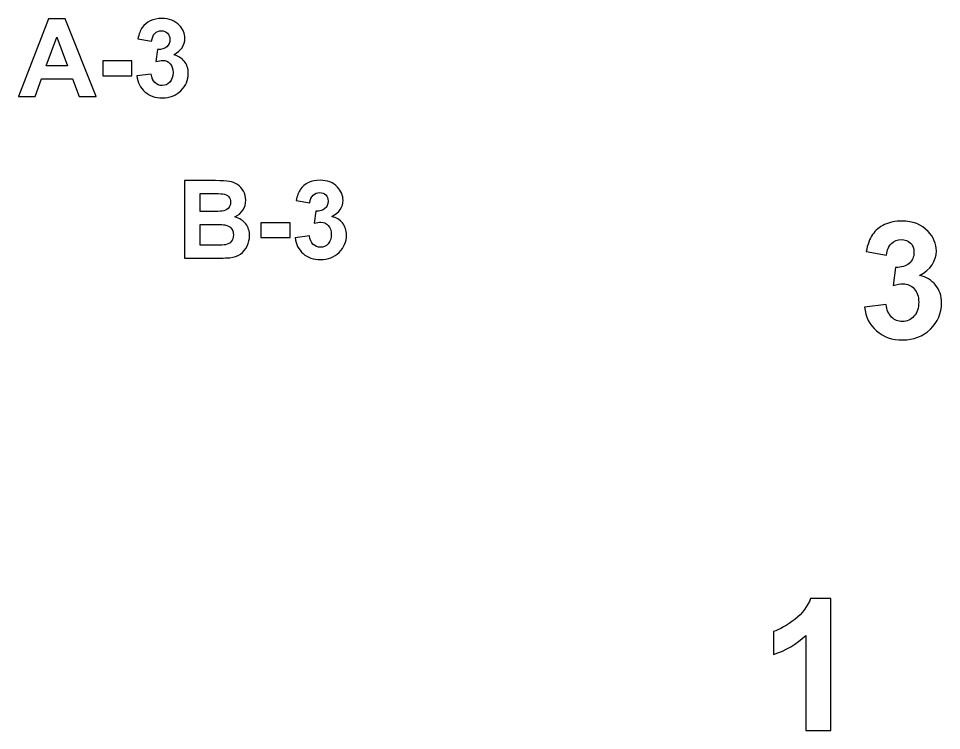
# Model space of a CAD drawing. Header units: millimetres. Extents: x 467 to 1359, y -935 to 982.
# Drawn here: x 797.5 to 878.7, y 765.7 to 828.3 of the extents above; entities that cross this region are included whole.
import ezdxf

# ---------------------------------------------------------------- set-up
doc = ezdxf.new("R2010")
doc.units = ezdxf.units.MM
doc.header["$MEASUREMENT"] = 0
doc.layers.add('layer 1', color=7, linetype='Continuous')

msp = doc.modelspace()

# ---------------------------------------------------------------- linework, layer by layer
at = {"layer": 'layer 1', "color": 242}
for points, knots in [([(804.3252, 821.3949), (804.3252, 821.3949), (802.8379, 821.3949), (802.8379, 821.3949), (802.8379, 821.3949), (802.8379, 821.3949), (802.249, 822.9472), (802.249, 822.9472), (802.249, 822.9472), (802.249, 822.9472), (799.5142, 822.9472), (799.5142, 822.9472), (799.5142, 822.9472), (799.5142, 822.9472), (798.9476, 821.3949), (798.9476, 821.3949), (798.9476, 821.3949), (798.9476, 821.3949), (797.4873, 821.3949), (797.4873, 821.3949), (797.4873, 821.3949), (797.4873, 821.3949), (800.1348, 828.2137), (800.1348, 828.2137), (800.1348, 828.2137), (800.1348, 828.2137), (801.5935, 828.2137), (801.5935, 828.2137), (801.5935, 828.2137), (801.5935, 828.2137), (804.3252, 821.3949), (804.3252, 821.3949)], [0, 0, 0, 0, 0.1111111, 0.1111111, 0.1111111, 0.1111111, 0.2222222, 0.2222222, 0.2222222, 0.2222222, 0.3333333, 0.3333333, 0.3333333, 0.3333333, 0.4444444, 0.4444444, 0.4444444, 0.4444444, 0.5555556, 0.5555556, 0.5555556, 0.5555556, 0.6666667, 0.6666667, 0.6666667, 0.6666667, 0.7777778, 0.7777778, 0.7777778, 0.7777778, 1, 1, 1, 1]), ([(807.8981, 823.2028), (807.8981, 823.2028), (809.1647, 823.3567), (809.1647, 823.3567), (809.1647, 823.3567), (809.2044, 823.0329), (809.3123, 822.7853), (809.4885, 822.6139), (809.4885, 822.6139), (809.6647, 822.4425), (809.8774, 822.3568), (810.1266, 822.3568), (810.1266, 822.3568), (810.3948, 822.3568), (810.6202, 822.4599), (810.8043, 822.6647), (810.8043, 822.6647), (810.9869, 822.8695), (811.0789, 823.1456), (811.0789, 823.4948), (811.0789, 823.4948), (811.0789, 823.8234), (810.9916, 824.0853), (810.8155, 824.2773), (810.8155, 824.2773), (810.6393, 824.4694), (810.425, 824.5662), (810.171, 824.5662), (810.171, 824.5662), (810.0044, 824.5662), (809.806, 824.5329), (809.5742, 824.4678), (809.5742, 824.4678), (809.5742, 824.4678), (809.7187, 825.5281), (809.7187, 825.5281), (809.7187, 825.5281), (810.071, 825.5186), (810.3393, 825.5964), (810.525, 825.7598), (810.525, 825.7598), (810.7107, 825.9217), (810.8028, 826.1392), (810.8028, 826.4106), (810.8028, 826.4106), (810.8028, 826.6408), (810.7345, 826.8233), (810.598, 826.9614), (810.598, 826.9614), (810.4615, 827.0979), (810.2806, 827.1661), (810.0536, 827.1661), (810.0536, 827.1661), (809.8298, 827.1661), (809.6393, 827.0884), (809.4822, 826.9328), (809.4822, 826.9328), (809.3234, 826.7773), (809.2282, 826.5503), (809.1933, 826.2519), (809.1933, 826.2519), (809.1933, 826.2519), (807.9933, 826.4566), (807.9933, 826.4566), (807.9933, 826.4566), (808.0775, 826.8725), (808.2028, 827.2042), (808.3727, 827.4534), (808.3727, 827.4534), (808.5409, 827.701), (808.7774, 827.8963), (809.079, 828.0391), (809.079, 828.0391), (809.3806, 828.1804), (809.7203, 828.2518), (810.0948, 828.2518), (810.0948, 828.2518), (810.7361, 828.2518), (811.2504, 828.0471), (811.6377, 827.636), (811.6377, 827.636), (811.9567, 827.2995), (812.117, 826.9185), (812.117, 826.4947), (812.117, 826.4947), (812.117, 825.8948), (811.79, 825.4138), (811.1345, 825.0567), (811.1345, 825.0567), (811.525, 824.9726), (811.8361, 824.7853), (812.071, 824.4932), (812.071, 824.4932), (812.3043, 824.2012), (812.4218, 823.8488), (812.4218, 823.4361), (812.4218, 823.4361), (812.4218, 822.8377), (812.2027, 822.3266), (811.7662, 821.9044), (811.7662, 821.9044), (811.3297, 821.4822), (810.7869, 821.2711), (810.1361, 821.2711), (810.1361, 821.2711), (809.5203, 821.2711), (809.0092, 821.4489), (808.6044, 821.806), (808.6044, 821.806), (808.1981, 822.1615), (807.9632, 822.6266), (807.8981, 823.2028)], [0, 0, 0, 0, 0.0344828, 0.0344828, 0.0344828, 0.0344828, 0.0689655, 0.0689655, 0.0689655, 0.0689655, 0.1034483, 0.1034483, 0.1034483, 0.1034483, 0.137931, 0.137931, 0.137931, 0.137931, 0.1724138, 0.1724138, 0.1724138, 0.1724138, 0.2068966, 0.2068966, 0.2068966, 0.2068966, 0.2413793, 0.2413793, 0.2413793, 0.2413793, 0.2758621, 0.2758621, 0.2758621, 0.2758621, 0.3103448, 0.3103448, 0.3103448, 0.3103448, 0.3448276, 0.3448276, 0.3448276, 0.3448276, 0.3793103, 0.3793103, 0.3793103, 0.3793103, 0.4137931, 0.4137931, 0.4137931, 0.4137931, 0.4482759, 0.4482759, 0.4482759, 0.4482759, 0.4827586, 0.4827586, 0.4827586, 0.4827586, 0.5172414, 0.5172414, 0.5172414, 0.5172414, 0.5517241, 0.5517241, 0.5517241, 0.5517241, 0.5862069, 0.5862069, 0.5862069, 0.5862069, 0.6206897, 0.6206897, 0.6206897, 0.6206897, 0.6551724, 0.6551724, 0.6551724, 0.6551724, 0.6896552, 0.6896552, 0.6896552, 0.6896552, 0.7241379, 0.7241379, 0.7241379, 0.7241379, 0.7586207, 0.7586207, 0.7586207, 0.7586207, 0.7931034, 0.7931034, 0.7931034, 0.7931034, 0.8275862, 0.8275862, 0.8275862, 0.8275862, 0.862069, 0.862069, 0.862069, 0.862069, 0.8965517, 0.8965517, 0.8965517, 0.8965517, 0.9310345, 0.9310345, 0.9310345, 0.9310345, 1, 1, 1, 1]), ([(801.8014, 824.0996), (801.8014, 824.0996), (800.8539, 826.6233), (800.8539, 826.6233), (800.8539, 826.6233), (800.8539, 826.6233), (799.9333, 824.0996), (799.9333, 824.0996), (799.9333, 824.0996), (799.9333, 824.0996), (801.8014, 824.0996), (801.8014, 824.0996)], [0, 0, 0, 0, 0.25, 0.25, 0.25, 0.25, 0.5, 0.5, 0.5, 0.5, 1, 1, 1, 1]), ([(804.8982, 823.2139), (804.8982, 823.2139), (804.8982, 824.5186), (804.8982, 824.5186), (804.8982, 824.5186), (804.8982, 824.5186), (807.4696, 824.5186), (807.4696, 824.5186), (807.4696, 824.5186), (807.4696, 824.5186), (807.4696, 823.2139), (807.4696, 823.2139), (807.4696, 823.2139), (807.4696, 823.2139), (804.8982, 823.2139), (804.8982, 823.2139)], [0, 0, 0, 0, 0.2, 0.2, 0.2, 0.2, 0.4, 0.4, 0.4, 0.4, 0.6, 0.6, 0.6, 0.6, 1, 1, 1, 1]), ([(812.0942, 813.9979), (812.0942, 813.9979), (814.8211, 813.9979), (814.8211, 813.9979), (814.8211, 813.9979), (815.3624, 813.9979), (815.7639, 813.9757), (816.029, 813.9313), (816.029, 813.9313), (816.2957, 813.8852), (816.5322, 813.7916), (816.7417, 813.6503), (816.7417, 813.6503), (816.9512, 813.5075), (817.1258, 813.3186), (817.2655, 813.0821), (817.2655, 813.0821), (817.4052, 812.8456), (817.475, 812.5789), (817.475, 812.2853), (817.475, 812.2853), (817.475, 811.9678), (817.3893, 811.6742), (817.2179, 811.4091), (817.2179, 811.4091), (817.0464, 811.1425), (816.8131, 810.9441), (816.5195, 810.8107), (816.5195, 810.8107), (816.9337, 810.6885), (817.2512, 810.4822), (817.475, 810.1901), (817.475, 810.1901), (817.6972, 809.8981), (817.8083, 809.5552), (817.8083, 809.16), (817.8083, 809.16), (817.8083, 808.8489), (817.7369, 808.5473), (817.5924, 808.2537), (817.5924, 808.2537), (817.448, 807.96), (817.2512, 807.7251), (817.0004, 807.5489), (817.0004, 807.5489), (816.7512, 807.3743), (816.4433, 807.2664), (816.0766, 807.2251), (816.0766, 807.2251), (815.8481, 807.2013), (815.2941, 807.1854), (814.4164, 807.1791), (814.4164, 807.1791), (814.4164, 807.1791), (812.0942, 807.1791), (812.0942, 807.1791), (812.0942, 807.1791), (812.0942, 807.1791), (812.0942, 813.9979), (812.0942, 813.9979)], [0, 0, 0, 0, 0.0625, 0.0625, 0.0625, 0.0625, 0.125, 0.125, 0.125, 0.125, 0.1875, 0.1875, 0.1875, 0.1875, 0.25, 0.25, 0.25, 0.25, 0.3125, 0.3125, 0.3125, 0.3125, 0.375, 0.375, 0.375, 0.375, 0.4375, 0.4375, 0.4375, 0.4375, 0.5, 0.5, 0.5, 0.5, 0.5625, 0.5625, 0.5625, 0.5625, 0.625, 0.625, 0.625, 0.625, 0.6875, 0.6875, 0.6875, 0.6875, 0.75, 0.75, 0.75, 0.75, 0.8125, 0.8125, 0.8125, 0.8125, 0.875, 0.875, 0.875, 0.875, 1, 1, 1, 1]), ([(821.8098, 808.987), (821.8098, 808.987), (823.0764, 809.1409), (823.0764, 809.1409), (823.0764, 809.1409), (823.1161, 808.8171), (823.224, 808.5695), (823.4002, 808.3981), (823.4002, 808.3981), (823.5764, 808.2267), (823.7891, 808.141), (824.0383, 808.141), (824.0383, 808.141), (824.3065, 808.141), (824.5319, 808.2441), (824.716, 808.4489), (824.716, 808.4489), (824.8986, 808.6537), (824.9906, 808.9298), (824.9906, 809.279), (824.9906, 809.279), (824.9906, 809.6076), (824.9033, 809.8695), (824.7272, 810.0615), (824.7272, 810.0615), (824.551, 810.2536), (824.3367, 810.3504), (824.0827, 810.3504), (824.0827, 810.3504), (823.9161, 810.3504), (823.7177, 810.3171), (823.4859, 810.252), (823.4859, 810.252), (823.4859, 810.252), (823.6304, 811.3123), (823.6304, 811.3123), (823.6304, 811.3123), (823.9827, 811.3028), (824.251, 811.3806), (824.4367, 811.544), (824.4367, 811.544), (824.6224, 811.7059), (824.7145, 811.9234), (824.7145, 812.1948), (824.7145, 812.1948), (824.7145, 812.425), (824.6462, 812.6075), (824.5097, 812.7456), (824.5097, 812.7456), (824.3732, 812.8821), (824.1923, 812.9503), (823.9653, 812.9503), (823.9653, 812.9503), (823.7415, 812.9503), (823.551, 812.8726), (823.3939, 812.717), (823.3939, 812.717), (823.2351, 812.5615), (823.1399, 812.3345), (823.105, 812.0361), (823.105, 812.0361), (823.105, 812.0361), (821.905, 812.2408), (821.905, 812.2408), (821.905, 812.2408), (821.9892, 812.6567), (822.1145, 812.9884), (822.2844, 813.2376), (822.2844, 813.2376), (822.4526, 813.4852), (822.6891, 813.6805), (822.9907, 813.8233), (822.9907, 813.8233), (823.2923, 813.9646), (823.632, 814.036), (824.0065, 814.036), (824.0065, 814.036), (824.6478, 814.036), (825.1621, 813.8313), (825.5494, 813.4202), (825.5494, 813.4202), (825.8684, 813.0837), (826.0287, 812.7027), (826.0287, 812.2789), (826.0287, 812.2789), (826.0287, 811.679), (825.7017, 811.198), (825.0462, 810.8409), (825.0462, 810.8409), (825.4367, 810.7568), (825.7478, 810.5695), (825.9827, 810.2774), (825.9827, 810.2774), (826.216, 809.9854), (826.3335, 809.633), (826.3335, 809.2203), (826.3335, 809.2203), (826.3335, 808.6219), (826.1144, 808.1108), (825.6779, 807.6886), (825.6779, 807.6886), (825.2414, 807.2664), (824.6986, 807.0553), (824.0478, 807.0553), (824.0478, 807.0553), (823.432, 807.0553), (822.9209, 807.2331), (822.5161, 807.5902), (822.5161, 807.5902), (822.1098, 807.9457), (821.8749, 808.4108), (821.8098, 808.987)], [0, 0, 0, 0, 0.0344828, 0.0344828, 0.0344828, 0.0344828, 0.0689655, 0.0689655, 0.0689655, 0.0689655, 0.1034483, 0.1034483, 0.1034483, 0.1034483, 0.137931, 0.137931, 0.137931, 0.137931, 0.1724138, 0.1724138, 0.1724138, 0.1724138, 0.2068966, 0.2068966, 0.2068966, 0.2068966, 0.2413793, 0.2413793, 0.2413793, 0.2413793, 0.2758621, 0.2758621, 0.2758621, 0.2758621, 0.3103448, 0.3103448, 0.3103448, 0.3103448, 0.3448276, 0.3448276, 0.3448276, 0.3448276, 0.3793103, 0.3793103, 0.3793103, 0.3793103, 0.4137931, 0.4137931, 0.4137931, 0.4137931, 0.4482759, 0.4482759, 0.4482759, 0.4482759, 0.4827586, 0.4827586, 0.4827586, 0.4827586, 0.5172414, 0.5172414, 0.5172414, 0.5172414, 0.5517241, 0.5517241, 0.5517241, 0.5517241, 0.5862069, 0.5862069, 0.5862069, 0.5862069, 0.6206897, 0.6206897, 0.6206897, 0.6206897, 0.6551724, 0.6551724, 0.6551724, 0.6551724, 0.6896552, 0.6896552, 0.6896552, 0.6896552, 0.7241379, 0.7241379, 0.7241379, 0.7241379, 0.7586207, 0.7586207, 0.7586207, 0.7586207, 0.7931034, 0.7931034, 0.7931034, 0.7931034, 0.8275862, 0.8275862, 0.8275862, 0.8275862, 0.862069, 0.862069, 0.862069, 0.862069, 0.8965517, 0.8965517, 0.8965517, 0.8965517, 0.9310345, 0.9310345, 0.9310345, 0.9310345, 1, 1, 1, 1]), ([(813.4751, 812.8646), (813.4751, 812.8646), (813.4751, 811.2933), (813.4751, 811.2933), (813.4751, 811.2933), (813.4751, 811.2933), (814.3767, 811.2933), (814.3767, 811.2933), (814.3767, 811.2933), (814.9116, 811.2933), (815.2449, 811.3012), (815.3751, 811.3171), (815.3751, 811.3171), (815.61, 811.344), (815.7957, 811.425), (815.9306, 811.5599), (815.9306, 811.5599), (816.0655, 811.6948), (816.1322, 811.871), (816.1322, 812.0901), (816.1322, 812.0901), (816.1322, 812.3012), (816.0735, 812.471), (815.9576, 812.6027), (815.9576, 812.6027), (815.8417, 812.7345), (815.6687, 812.8138), (815.4401, 812.8408), (815.4401, 812.8408), (815.3036, 812.8567), (814.9116, 812.8646), (814.2656, 812.8646), (814.2656, 812.8646), (814.2656, 812.8646), (813.4751, 812.8646), (813.4751, 812.8646)], [0, 0, 0, 0, 0.1, 0.1, 0.1, 0.1, 0.2, 0.2, 0.2, 0.2, 0.3, 0.3, 0.3, 0.3, 0.4, 0.4, 0.4, 0.4, 0.5, 0.5, 0.5, 0.5, 0.6, 0.6, 0.6, 0.6, 0.7, 0.7, 0.7, 0.7, 0.8, 0.8, 0.8, 0.8, 1, 1, 1, 1]), ([(813.4751, 810.16), (813.4751, 810.16), (813.4751, 808.3314), (813.4751, 808.3314), (813.4751, 808.3314), (813.4751, 808.3314), (814.7513, 808.3314), (814.7513, 808.3314), (814.7513, 808.3314), (815.2465, 808.3314), (815.5624, 808.3457), (815.6957, 808.3727), (815.6957, 808.3727), (815.9004, 808.4108), (816.0671, 808.5013), (816.1957, 808.6457), (816.1957, 808.6457), (816.3242, 808.7917), (816.3893, 808.9838), (816.3893, 809.2267), (816.3893, 809.2267), (816.3893, 809.433), (816.3401, 809.606), (816.2401, 809.7489), (816.2401, 809.7489), (816.1417, 809.8917), (815.9973, 809.9965), (815.81, 810.0615), (815.81, 810.0615), (815.6227, 810.1266), (815.2147, 810.16), (814.5878, 810.16), (814.5878, 810.16), (814.5878, 810.16), (813.4751, 810.16), (813.4751, 810.16)], [0, 0, 0, 0, 0.1, 0.1, 0.1, 0.1, 0.2, 0.2, 0.2, 0.2, 0.3, 0.3, 0.3, 0.3, 0.4, 0.4, 0.4, 0.4, 0.5, 0.5, 0.5, 0.5, 0.6, 0.6, 0.6, 0.6, 0.7, 0.7, 0.7, 0.7, 0.8, 0.8, 0.8, 0.8, 1, 1, 1, 1]), ([(818.8099, 808.9981), (818.8099, 808.9981), (818.8099, 810.3028), (818.8099, 810.3028), (818.8099, 810.3028), (818.8099, 810.3028), (821.3813, 810.3028), (821.3813, 810.3028), (821.3813, 810.3028), (821.3813, 810.3028), (821.3813, 808.9981), (821.3813, 808.9981), (821.3813, 808.9981), (821.3813, 808.9981), (818.8099, 808.9981), (818.8099, 808.9981)], [0, 0, 0, 0, 0.2, 0.2, 0.2, 0.2, 0.4, 0.4, 0.4, 0.4, 0.6, 0.6, 0.6, 0.6, 1, 1, 1, 1]), ([(871.8762, 802.8902), (871.8762, 802.8902), (873.7731, 803.1208), (873.7731, 803.1208), (873.7731, 803.1208), (873.8325, 802.6358), (873.9941, 802.265), (874.258, 802.0083), (874.258, 802.0083), (874.5218, 801.7516), (874.8404, 801.6232), (875.2136, 801.6232), (875.2136, 801.6232), (875.6153, 801.6232), (875.9528, 801.7777), (876.2286, 802.0844), (876.2286, 802.0844), (876.5019, 802.391), (876.6398, 802.8046), (876.6398, 803.3276), (876.6398, 803.3276), (876.6398, 803.8196), (876.5091, 804.2118), (876.2452, 804.4995), (876.2452, 804.4995), (875.9814, 804.7871), (875.6605, 804.9321), (875.2801, 804.9321), (875.2801, 804.9321), (875.0305, 804.9321), (874.7334, 804.8822), (874.3864, 804.7847), (874.3864, 804.7847), (874.3864, 804.7847), (874.6027, 806.3726), (874.6027, 806.3726), (874.6027, 806.3726), (875.1304, 806.3583), (875.5321, 806.4748), (875.8102, 806.7196), (875.8102, 806.7196), (876.0883, 806.9621), (876.2262, 807.2878), (876.2262, 807.6942), (876.2262, 807.6942), (876.2262, 808.0389), (876.124, 808.3123), (875.9196, 808.5191), (875.9196, 808.5191), (875.7151, 808.7235), (875.4441, 808.8257), (875.1042, 808.8257), (875.1042, 808.8257), (874.7691, 808.8257), (874.4838, 808.7092), (874.2485, 808.4763), (874.2485, 808.4763), (874.0108, 808.2433), (873.8682, 807.9034), (873.8159, 807.4565), (873.8159, 807.4565), (873.8159, 807.4565), (872.0188, 807.7632), (872.0188, 807.7632), (872.0188, 807.7632), (872.1448, 808.386), (872.3326, 808.8828), (872.5869, 809.256), (872.5869, 809.256), (872.8389, 809.6268), (873.1931, 809.9192), (873.6447, 810.1331), (873.6447, 810.1331), (874.0964, 810.3447), (874.605, 810.4516), (875.166, 810.4516), (875.166, 810.4516), (876.1264, 810.4516), (876.8965, 810.145), (877.4765, 809.5293), (877.4765, 809.5293), (877.9543, 809.0254), (878.1944, 808.4549), (878.1944, 807.8202), (878.1944, 807.8202), (878.1944, 806.9217), (877.7047, 806.2014), (876.723, 805.6666), (876.723, 805.6666), (877.3078, 805.5406), (877.7737, 805.2601), (878.1255, 804.8227), (878.1255, 804.8227), (878.4749, 804.3854), (878.6508, 803.8576), (878.6508, 803.2396), (878.6508, 803.2396), (878.6508, 802.3435), (878.3228, 801.578), (877.6691, 800.9457), (877.6691, 800.9457), (877.0154, 800.3134), (876.2024, 799.9973), (875.2278, 799.9973), (875.2278, 799.9973), (874.3055, 799.9973), (873.5401, 800.2635), (872.934, 800.7984), (872.934, 800.7984), (872.3254, 801.3308), (871.9736, 802.0273), (871.8762, 802.8902)], [0, 0, 0, 0, 0.0344828, 0.0344828, 0.0344828, 0.0344828, 0.0689655, 0.0689655, 0.0689655, 0.0689655, 0.1034483, 0.1034483, 0.1034483, 0.1034483, 0.137931, 0.137931, 0.137931, 0.137931, 0.1724138, 0.1724138, 0.1724138, 0.1724138, 0.2068966, 0.2068966, 0.2068966, 0.2068966, 0.2413793, 0.2413793, 0.2413793, 0.2413793, 0.2758621, 0.2758621, 0.2758621, 0.2758621, 0.3103448, 0.3103448, 0.3103448, 0.3103448, 0.3448276, 0.3448276, 0.3448276, 0.3448276, 0.3793103, 0.3793103, 0.3793103, 0.3793103, 0.4137931, 0.4137931, 0.4137931, 0.4137931, 0.4482759, 0.4482759, 0.4482759, 0.4482759, 0.4827586, 0.4827586, 0.4827586, 0.4827586, 0.5172414, 0.5172414, 0.5172414, 0.5172414, 0.5517241, 0.5517241, 0.5517241, 0.5517241, 0.5862069, 0.5862069, 0.5862069, 0.5862069, 0.6206897, 0.6206897, 0.6206897, 0.6206897, 0.6551724, 0.6551724, 0.6551724, 0.6551724, 0.6896552, 0.6896552, 0.6896552, 0.6896552, 0.7241379, 0.7241379, 0.7241379, 0.7241379, 0.7586207, 0.7586207, 0.7586207, 0.7586207, 0.7931034, 0.7931034, 0.7931034, 0.7931034, 0.8275862, 0.8275862, 0.8275862, 0.8275862, 0.862069, 0.862069, 0.862069, 0.862069, 0.8965517, 0.8965517, 0.8965517, 0.8965517, 0.9310345, 0.9310345, 0.9310345, 0.9310345, 1, 1, 1, 1]), ([(868.927, 765.6747), (868.927, 765.6747), (866.7179, 765.6747), (866.7179, 765.6747), (866.7179, 765.6747), (866.7179, 765.6747), (866.7179, 774.0328), (866.7179, 774.0328), (866.7179, 774.0328), (865.9116, 773.2749), (864.9603, 772.7132), (863.8638, 772.3504), (863.8638, 772.3504), (863.8638, 772.3504), (863.8638, 774.366), (863.8638, 774.366), (863.8638, 774.366), (864.4416, 774.5541), (865.0678, 774.9116), (865.7423, 775.441), (865.7423, 775.441), (866.4196, 775.9678), (866.8818, 776.5832), (867.1344, 777.2846), (867.1344, 777.2846), (867.1344, 777.2846), (868.927, 777.2846), (868.927, 777.2846), (868.927, 777.2846), (868.927, 777.2846), (868.927, 765.6747), (868.927, 765.6747)], [0, 0, 0, 0, 0.1111111, 0.1111111, 0.1111111, 0.1111111, 0.2222222, 0.2222222, 0.2222222, 0.2222222, 0.3333333, 0.3333333, 0.3333333, 0.3333333, 0.4444444, 0.4444444, 0.4444444, 0.4444444, 0.5555556, 0.5555556, 0.5555556, 0.5555556, 0.6666667, 0.6666667, 0.6666667, 0.6666667, 0.7777778, 0.7777778, 0.7777778, 0.7777778, 1, 1, 1, 1])]:
    msp.add_open_spline(points, degree=3, knots=knots, dxfattribs=at)
at = {"layer": 'layer 1', "color": 7, "lineweight": 9}
for points, knots in [([(804.3252, 821.3949), (804.3252, 821.3949), (802.8379, 821.3949), (802.8379, 821.3949), (802.8379, 821.3949), (802.8379, 821.3949), (802.249, 822.9472), (802.249, 822.9472), (802.249, 822.9472), (802.249, 822.9472), (799.5142, 822.9472), (799.5142, 822.9472), (799.5142, 822.9472), (799.5142, 822.9472), (798.9476, 821.3949), (798.9476, 821.3949), (798.9476, 821.3949), (798.9476, 821.3949), (797.4873, 821.3949), (797.4873, 821.3949), (797.4873, 821.3949), (797.4873, 821.3949), (800.1348, 828.2137), (800.1348, 828.2137), (800.1348, 828.2137), (800.1348, 828.2137), (801.5935, 828.2137), (801.5935, 828.2137), (801.5935, 828.2137), (801.5935, 828.2137), (804.3252, 821.3949), (804.3252, 821.3949)], [0, 0, 0, 0, 0.1111111, 0.1111111, 0.1111111, 0.1111111, 0.2222222, 0.2222222, 0.2222222, 0.2222222, 0.3333333, 0.3333333, 0.3333333, 0.3333333, 0.4444444, 0.4444444, 0.4444444, 0.4444444, 0.5555556, 0.5555556, 0.5555556, 0.5555556, 0.6666667, 0.6666667, 0.6666667, 0.6666667, 0.7777778, 0.7777778, 0.7777778, 0.7777778, 1, 1, 1, 1]), ([(807.8981, 823.2028), (807.8981, 823.2028), (809.1647, 823.3567), (809.1647, 823.3567), (809.1647, 823.3567), (809.2044, 823.0329), (809.3123, 822.7853), (809.4885, 822.6139), (809.4885, 822.6139), (809.6647, 822.4425), (809.8774, 822.3568), (810.1266, 822.3568), (810.1266, 822.3568), (810.3948, 822.3568), (810.6202, 822.4599), (810.8043, 822.6647), (810.8043, 822.6647), (810.9869, 822.8695), (811.0789, 823.1456), (811.0789, 823.4948), (811.0789, 823.4948), (811.0789, 823.8234), (810.9916, 824.0853), (810.8155, 824.2773), (810.8155, 824.2773), (810.6393, 824.4694), (810.425, 824.5662), (810.171, 824.5662), (810.171, 824.5662), (810.0044, 824.5662), (809.806, 824.5329), (809.5742, 824.4678), (809.5742, 824.4678), (809.5742, 824.4678), (809.7187, 825.5281), (809.7187, 825.5281), (809.7187, 825.5281), (810.071, 825.5186), (810.3393, 825.5964), (810.525, 825.7598), (810.525, 825.7598), (810.7107, 825.9217), (810.8028, 826.1392), (810.8028, 826.4106), (810.8028, 826.4106), (810.8028, 826.6408), (810.7345, 826.8233), (810.598, 826.9614), (810.598, 826.9614), (810.4615, 827.0979), (810.2806, 827.1661), (810.0536, 827.1661), (810.0536, 827.1661), (809.8298, 827.1661), (809.6393, 827.0884), (809.4822, 826.9328), (809.4822, 826.9328), (809.3234, 826.7773), (809.2282, 826.5503), (809.1933, 826.2519), (809.1933, 826.2519), (809.1933, 826.2519), (807.9933, 826.4566), (807.9933, 826.4566), (807.9933, 826.4566), (808.0775, 826.8725), (808.2028, 827.2042), (808.3727, 827.4534), (808.3727, 827.4534), (808.5409, 827.701), (808.7774, 827.8963), (809.079, 828.0391), (809.079, 828.0391), (809.3806, 828.1804), (809.7203, 828.2518), (810.0948, 828.2518), (810.0948, 828.2518), (810.7361, 828.2518), (811.2504, 828.0471), (811.6377, 827.636), (811.6377, 827.636), (811.9567, 827.2995), (812.117, 826.9185), (812.117, 826.4947), (812.117, 826.4947), (812.117, 825.8948), (811.79, 825.4138), (811.1345, 825.0567), (811.1345, 825.0567), (811.525, 824.9726), (811.8361, 824.7853), (812.071, 824.4932), (812.071, 824.4932), (812.3043, 824.2012), (812.4218, 823.8488), (812.4218, 823.4361), (812.4218, 823.4361), (812.4218, 822.8377), (812.2027, 822.3266), (811.7662, 821.9044), (811.7662, 821.9044), (811.3297, 821.4822), (810.7869, 821.2711), (810.1361, 821.2711), (810.1361, 821.2711), (809.5203, 821.2711), (809.0092, 821.4489), (808.6044, 821.806), (808.6044, 821.806), (808.1981, 822.1615), (807.9632, 822.6266), (807.8981, 823.2028)], [0, 0, 0, 0, 0.0344828, 0.0344828, 0.0344828, 0.0344828, 0.0689655, 0.0689655, 0.0689655, 0.0689655, 0.1034483, 0.1034483, 0.1034483, 0.1034483, 0.137931, 0.137931, 0.137931, 0.137931, 0.1724138, 0.1724138, 0.1724138, 0.1724138, 0.2068966, 0.2068966, 0.2068966, 0.2068966, 0.2413793, 0.2413793, 0.2413793, 0.2413793, 0.2758621, 0.2758621, 0.2758621, 0.2758621, 0.3103448, 0.3103448, 0.3103448, 0.3103448, 0.3448276, 0.3448276, 0.3448276, 0.3448276, 0.3793103, 0.3793103, 0.3793103, 0.3793103, 0.4137931, 0.4137931, 0.4137931, 0.4137931, 0.4482759, 0.4482759, 0.4482759, 0.4482759, 0.4827586, 0.4827586, 0.4827586, 0.4827586, 0.5172414, 0.5172414, 0.5172414, 0.5172414, 0.5517241, 0.5517241, 0.5517241, 0.5517241, 0.5862069, 0.5862069, 0.5862069, 0.5862069, 0.6206897, 0.6206897, 0.6206897, 0.6206897, 0.6551724, 0.6551724, 0.6551724, 0.6551724, 0.6896552, 0.6896552, 0.6896552, 0.6896552, 0.7241379, 0.7241379, 0.7241379, 0.7241379, 0.7586207, 0.7586207, 0.7586207, 0.7586207, 0.7931034, 0.7931034, 0.7931034, 0.7931034, 0.8275862, 0.8275862, 0.8275862, 0.8275862, 0.862069, 0.862069, 0.862069, 0.862069, 0.8965517, 0.8965517, 0.8965517, 0.8965517, 0.9310345, 0.9310345, 0.9310345, 0.9310345, 1, 1, 1, 1]), ([(801.8014, 824.0996), (801.8014, 824.0996), (800.8539, 826.6233), (800.8539, 826.6233), (800.8539, 826.6233), (800.8539, 826.6233), (799.9333, 824.0996), (799.9333, 824.0996), (799.9333, 824.0996), (799.9333, 824.0996), (801.8014, 824.0996), (801.8014, 824.0996)], [0, 0, 0, 0, 0.25, 0.25, 0.25, 0.25, 0.5, 0.5, 0.5, 0.5, 1, 1, 1, 1]), ([(804.8982, 823.2139), (804.8982, 823.2139), (804.8982, 824.5186), (804.8982, 824.5186), (804.8982, 824.5186), (804.8982, 824.5186), (807.4696, 824.5186), (807.4696, 824.5186), (807.4696, 824.5186), (807.4696, 824.5186), (807.4696, 823.2139), (807.4696, 823.2139), (807.4696, 823.2139), (807.4696, 823.2139), (804.8982, 823.2139), (804.8982, 823.2139)], [0, 0, 0, 0, 0.2, 0.2, 0.2, 0.2, 0.4, 0.4, 0.4, 0.4, 0.6, 0.6, 0.6, 0.6, 1, 1, 1, 1]), ([(812.0942, 813.9979), (812.0942, 813.9979), (814.8211, 813.9979), (814.8211, 813.9979), (814.8211, 813.9979), (815.3624, 813.9979), (815.7639, 813.9757), (816.029, 813.9313), (816.029, 813.9313), (816.2957, 813.8852), (816.5322, 813.7916), (816.7417, 813.6503), (816.7417, 813.6503), (816.9512, 813.5075), (817.1258, 813.3186), (817.2655, 813.0821), (817.2655, 813.0821), (817.4052, 812.8456), (817.475, 812.5789), (817.475, 812.2853), (817.475, 812.2853), (817.475, 811.9678), (817.3893, 811.6742), (817.2179, 811.4091), (817.2179, 811.4091), (817.0464, 811.1425), (816.8131, 810.9441), (816.5195, 810.8107), (816.5195, 810.8107), (816.9337, 810.6885), (817.2512, 810.4822), (817.475, 810.1901), (817.475, 810.1901), (817.6972, 809.8981), (817.8083, 809.5552), (817.8083, 809.16), (817.8083, 809.16), (817.8083, 808.8489), (817.7369, 808.5473), (817.5924, 808.2537), (817.5924, 808.2537), (817.448, 807.96), (817.2512, 807.7251), (817.0004, 807.5489), (817.0004, 807.5489), (816.7512, 807.3743), (816.4433, 807.2664), (816.0766, 807.2251), (816.0766, 807.2251), (815.8481, 807.2013), (815.2941, 807.1854), (814.4164, 807.1791), (814.4164, 807.1791), (814.4164, 807.1791), (812.0942, 807.1791), (812.0942, 807.1791), (812.0942, 807.1791), (812.0942, 807.1791), (812.0942, 813.9979), (812.0942, 813.9979)], [0, 0, 0, 0, 0.0625, 0.0625, 0.0625, 0.0625, 0.125, 0.125, 0.125, 0.125, 0.1875, 0.1875, 0.1875, 0.1875, 0.25, 0.25, 0.25, 0.25, 0.3125, 0.3125, 0.3125, 0.3125, 0.375, 0.375, 0.375, 0.375, 0.4375, 0.4375, 0.4375, 0.4375, 0.5, 0.5, 0.5, 0.5, 0.5625, 0.5625, 0.5625, 0.5625, 0.625, 0.625, 0.625, 0.625, 0.6875, 0.6875, 0.6875, 0.6875, 0.75, 0.75, 0.75, 0.75, 0.8125, 0.8125, 0.8125, 0.8125, 0.875, 0.875, 0.875, 0.875, 1, 1, 1, 1]), ([(821.8098, 808.987), (821.8098, 808.987), (823.0764, 809.1409), (823.0764, 809.1409), (823.0764, 809.1409), (823.1161, 808.8171), (823.224, 808.5695), (823.4002, 808.3981), (823.4002, 808.3981), (823.5764, 808.2267), (823.7891, 808.141), (824.0383, 808.141), (824.0383, 808.141), (824.3065, 808.141), (824.5319, 808.2441), (824.716, 808.4489), (824.716, 808.4489), (824.8986, 808.6537), (824.9906, 808.9298), (824.9906, 809.279), (824.9906, 809.279), (824.9906, 809.6076), (824.9033, 809.8695), (824.7272, 810.0615), (824.7272, 810.0615), (824.551, 810.2536), (824.3367, 810.3504), (824.0827, 810.3504), (824.0827, 810.3504), (823.9161, 810.3504), (823.7177, 810.3171), (823.4859, 810.252), (823.4859, 810.252), (823.4859, 810.252), (823.6304, 811.3123), (823.6304, 811.3123), (823.6304, 811.3123), (823.9827, 811.3028), (824.251, 811.3806), (824.4367, 811.544), (824.4367, 811.544), (824.6224, 811.7059), (824.7145, 811.9234), (824.7145, 812.1948), (824.7145, 812.1948), (824.7145, 812.425), (824.6462, 812.6075), (824.5097, 812.7456), (824.5097, 812.7456), (824.3732, 812.8821), (824.1923, 812.9503), (823.9653, 812.9503), (823.9653, 812.9503), (823.7415, 812.9503), (823.551, 812.8726), (823.3939, 812.717), (823.3939, 812.717), (823.2351, 812.5615), (823.1399, 812.3345), (823.105, 812.0361), (823.105, 812.0361), (823.105, 812.0361), (821.905, 812.2408), (821.905, 812.2408), (821.905, 812.2408), (821.9892, 812.6567), (822.1145, 812.9884), (822.2844, 813.2376), (822.2844, 813.2376), (822.4526, 813.4852), (822.6891, 813.6805), (822.9907, 813.8233), (822.9907, 813.8233), (823.2923, 813.9646), (823.632, 814.036), (824.0065, 814.036), (824.0065, 814.036), (824.6478, 814.036), (825.1621, 813.8313), (825.5494, 813.4202), (825.5494, 813.4202), (825.8684, 813.0837), (826.0287, 812.7027), (826.0287, 812.2789), (826.0287, 812.2789), (826.0287, 811.679), (825.7017, 811.198), (825.0462, 810.8409), (825.0462, 810.8409), (825.4367, 810.7568), (825.7478, 810.5695), (825.9827, 810.2774), (825.9827, 810.2774), (826.216, 809.9854), (826.3335, 809.633), (826.3335, 809.2203), (826.3335, 809.2203), (826.3335, 808.6219), (826.1144, 808.1108), (825.6779, 807.6886), (825.6779, 807.6886), (825.2414, 807.2664), (824.6986, 807.0553), (824.0478, 807.0553), (824.0478, 807.0553), (823.432, 807.0553), (822.9209, 807.2331), (822.5161, 807.5902), (822.5161, 807.5902), (822.1098, 807.9457), (821.8749, 808.4108), (821.8098, 808.987)], [0, 0, 0, 0, 0.0344828, 0.0344828, 0.0344828, 0.0344828, 0.0689655, 0.0689655, 0.0689655, 0.0689655, 0.1034483, 0.1034483, 0.1034483, 0.1034483, 0.137931, 0.137931, 0.137931, 0.137931, 0.1724138, 0.1724138, 0.1724138, 0.1724138, 0.2068966, 0.2068966, 0.2068966, 0.2068966, 0.2413793, 0.2413793, 0.2413793, 0.2413793, 0.2758621, 0.2758621, 0.2758621, 0.2758621, 0.3103448, 0.3103448, 0.3103448, 0.3103448, 0.3448276, 0.3448276, 0.3448276, 0.3448276, 0.3793103, 0.3793103, 0.3793103, 0.3793103, 0.4137931, 0.4137931, 0.4137931, 0.4137931, 0.4482759, 0.4482759, 0.4482759, 0.4482759, 0.4827586, 0.4827586, 0.4827586, 0.4827586, 0.5172414, 0.5172414, 0.5172414, 0.5172414, 0.5517241, 0.5517241, 0.5517241, 0.5517241, 0.5862069, 0.5862069, 0.5862069, 0.5862069, 0.6206897, 0.6206897, 0.6206897, 0.6206897, 0.6551724, 0.6551724, 0.6551724, 0.6551724, 0.6896552, 0.6896552, 0.6896552, 0.6896552, 0.7241379, 0.7241379, 0.7241379, 0.7241379, 0.7586207, 0.7586207, 0.7586207, 0.7586207, 0.7931034, 0.7931034, 0.7931034, 0.7931034, 0.8275862, 0.8275862, 0.8275862, 0.8275862, 0.862069, 0.862069, 0.862069, 0.862069, 0.8965517, 0.8965517, 0.8965517, 0.8965517, 0.9310345, 0.9310345, 0.9310345, 0.9310345, 1, 1, 1, 1]), ([(813.4751, 812.8646), (813.4751, 812.8646), (813.4751, 811.2933), (813.4751, 811.2933), (813.4751, 811.2933), (813.4751, 811.2933), (814.3767, 811.2933), (814.3767, 811.2933), (814.3767, 811.2933), (814.9116, 811.2933), (815.2449, 811.3012), (815.3751, 811.3171), (815.3751, 811.3171), (815.61, 811.344), (815.7957, 811.425), (815.9306, 811.5599), (815.9306, 811.5599), (816.0655, 811.6948), (816.1322, 811.871), (816.1322, 812.0901), (816.1322, 812.0901), (816.1322, 812.3012), (816.0735, 812.471), (815.9576, 812.6027), (815.9576, 812.6027), (815.8417, 812.7345), (815.6687, 812.8138), (815.4401, 812.8408), (815.4401, 812.8408), (815.3036, 812.8567), (814.9116, 812.8646), (814.2656, 812.8646), (814.2656, 812.8646), (814.2656, 812.8646), (813.4751, 812.8646), (813.4751, 812.8646)], [0, 0, 0, 0, 0.1, 0.1, 0.1, 0.1, 0.2, 0.2, 0.2, 0.2, 0.3, 0.3, 0.3, 0.3, 0.4, 0.4, 0.4, 0.4, 0.5, 0.5, 0.5, 0.5, 0.6, 0.6, 0.6, 0.6, 0.7, 0.7, 0.7, 0.7, 0.8, 0.8, 0.8, 0.8, 1, 1, 1, 1]), ([(813.4751, 810.16), (813.4751, 810.16), (813.4751, 808.3314), (813.4751, 808.3314), (813.4751, 808.3314), (813.4751, 808.3314), (814.7513, 808.3314), (814.7513, 808.3314), (814.7513, 808.3314), (815.2465, 808.3314), (815.5624, 808.3457), (815.6957, 808.3727), (815.6957, 808.3727), (815.9004, 808.4108), (816.0671, 808.5013), (816.1957, 808.6457), (816.1957, 808.6457), (816.3242, 808.7917), (816.3893, 808.9838), (816.3893, 809.2267), (816.3893, 809.2267), (816.3893, 809.433), (816.3401, 809.606), (816.2401, 809.7489), (816.2401, 809.7489), (816.1417, 809.8917), (815.9973, 809.9965), (815.81, 810.0615), (815.81, 810.0615), (815.6227, 810.1266), (815.2147, 810.16), (814.5878, 810.16), (814.5878, 810.16), (814.5878, 810.16), (813.4751, 810.16), (813.4751, 810.16)], [0, 0, 0, 0, 0.1, 0.1, 0.1, 0.1, 0.2, 0.2, 0.2, 0.2, 0.3, 0.3, 0.3, 0.3, 0.4, 0.4, 0.4, 0.4, 0.5, 0.5, 0.5, 0.5, 0.6, 0.6, 0.6, 0.6, 0.7, 0.7, 0.7, 0.7, 0.8, 0.8, 0.8, 0.8, 1, 1, 1, 1]), ([(818.8099, 808.9981), (818.8099, 808.9981), (818.8099, 810.3028), (818.8099, 810.3028), (818.8099, 810.3028), (818.8099, 810.3028), (821.3813, 810.3028), (821.3813, 810.3028), (821.3813, 810.3028), (821.3813, 810.3028), (821.3813, 808.9981), (821.3813, 808.9981), (821.3813, 808.9981), (821.3813, 808.9981), (818.8099, 808.9981), (818.8099, 808.9981)], [0, 0, 0, 0, 0.2, 0.2, 0.2, 0.2, 0.4, 0.4, 0.4, 0.4, 0.6, 0.6, 0.6, 0.6, 1, 1, 1, 1]), ([(871.8762, 802.8902), (871.8762, 802.8902), (873.7731, 803.1208), (873.7731, 803.1208), (873.7731, 803.1208), (873.8325, 802.6358), (873.9941, 802.265), (874.258, 802.0083), (874.258, 802.0083), (874.5218, 801.7516), (874.8404, 801.6232), (875.2136, 801.6232), (875.2136, 801.6232), (875.6153, 801.6232), (875.9528, 801.7777), (876.2286, 802.0844), (876.2286, 802.0844), (876.5019, 802.391), (876.6398, 802.8046), (876.6398, 803.3276), (876.6398, 803.3276), (876.6398, 803.8196), (876.5091, 804.2118), (876.2452, 804.4995), (876.2452, 804.4995), (875.9814, 804.7871), (875.6605, 804.9321), (875.2801, 804.9321), (875.2801, 804.9321), (875.0305, 804.9321), (874.7334, 804.8822), (874.3864, 804.7847), (874.3864, 804.7847), (874.3864, 804.7847), (874.6027, 806.3726), (874.6027, 806.3726), (874.6027, 806.3726), (875.1304, 806.3583), (875.5321, 806.4748), (875.8102, 806.7196), (875.8102, 806.7196), (876.0883, 806.9621), (876.2262, 807.2878), (876.2262, 807.6942), (876.2262, 807.6942), (876.2262, 808.0389), (876.124, 808.3123), (875.9196, 808.5191), (875.9196, 808.5191), (875.7151, 808.7235), (875.4441, 808.8257), (875.1042, 808.8257), (875.1042, 808.8257), (874.7691, 808.8257), (874.4838, 808.7092), (874.2485, 808.4763), (874.2485, 808.4763), (874.0108, 808.2433), (873.8682, 807.9034), (873.8159, 807.4565), (873.8159, 807.4565), (873.8159, 807.4565), (872.0188, 807.7632), (872.0188, 807.7632), (872.0188, 807.7632), (872.1448, 808.386), (872.3326, 808.8828), (872.5869, 809.256), (872.5869, 809.256), (872.8389, 809.6268), (873.1931, 809.9192), (873.6447, 810.1331), (873.6447, 810.1331), (874.0964, 810.3447), (874.605, 810.4516), (875.166, 810.4516), (875.166, 810.4516), (876.1264, 810.4516), (876.8965, 810.145), (877.4765, 809.5293), (877.4765, 809.5293), (877.9543, 809.0254), (878.1944, 808.4549), (878.1944, 807.8202), (878.1944, 807.8202), (878.1944, 806.9217), (877.7047, 806.2014), (876.723, 805.6666), (876.723, 805.6666), (877.3078, 805.5406), (877.7737, 805.2601), (878.1255, 804.8227), (878.1255, 804.8227), (878.4749, 804.3854), (878.6508, 803.8576), (878.6508, 803.2396), (878.6508, 803.2396), (878.6508, 802.3435), (878.3228, 801.578), (877.6691, 800.9457), (877.6691, 800.9457), (877.0154, 800.3134), (876.2024, 799.9973), (875.2278, 799.9973), (875.2278, 799.9973), (874.3055, 799.9973), (873.5401, 800.2635), (872.934, 800.7984), (872.934, 800.7984), (872.3254, 801.3308), (871.9736, 802.0273), (871.8762, 802.8902)], [0, 0, 0, 0, 0.0344828, 0.0344828, 0.0344828, 0.0344828, 0.0689655, 0.0689655, 0.0689655, 0.0689655, 0.1034483, 0.1034483, 0.1034483, 0.1034483, 0.137931, 0.137931, 0.137931, 0.137931, 0.1724138, 0.1724138, 0.1724138, 0.1724138, 0.2068966, 0.2068966, 0.2068966, 0.2068966, 0.2413793, 0.2413793, 0.2413793, 0.2413793, 0.2758621, 0.2758621, 0.2758621, 0.2758621, 0.3103448, 0.3103448, 0.3103448, 0.3103448, 0.3448276, 0.3448276, 0.3448276, 0.3448276, 0.3793103, 0.3793103, 0.3793103, 0.3793103, 0.4137931, 0.4137931, 0.4137931, 0.4137931, 0.4482759, 0.4482759, 0.4482759, 0.4482759, 0.4827586, 0.4827586, 0.4827586, 0.4827586, 0.5172414, 0.5172414, 0.5172414, 0.5172414, 0.5517241, 0.5517241, 0.5517241, 0.5517241, 0.5862069, 0.5862069, 0.5862069, 0.5862069, 0.6206897, 0.6206897, 0.6206897, 0.6206897, 0.6551724, 0.6551724, 0.6551724, 0.6551724, 0.6896552, 0.6896552, 0.6896552, 0.6896552, 0.7241379, 0.7241379, 0.7241379, 0.7241379, 0.7586207, 0.7586207, 0.7586207, 0.7586207, 0.7931034, 0.7931034, 0.7931034, 0.7931034, 0.8275862, 0.8275862, 0.8275862, 0.8275862, 0.862069, 0.862069, 0.862069, 0.862069, 0.8965517, 0.8965517, 0.8965517, 0.8965517, 0.9310345, 0.9310345, 0.9310345, 0.9310345, 1, 1, 1, 1]), ([(868.927, 765.6747), (868.927, 765.6747), (866.7179, 765.6747), (866.7179, 765.6747), (866.7179, 765.6747), (866.7179, 765.6747), (866.7179, 774.0328), (866.7179, 774.0328), (866.7179, 774.0328), (865.9116, 773.2749), (864.9603, 772.7132), (863.8638, 772.3504), (863.8638, 772.3504), (863.8638, 772.3504), (863.8638, 774.366), (863.8638, 774.366), (863.8638, 774.366), (864.4416, 774.5541), (865.0678, 774.9116), (865.7423, 775.441), (865.7423, 775.441), (866.4196, 775.9678), (866.8818, 776.5832), (867.1344, 777.2846), (867.1344, 777.2846), (867.1344, 777.2846), (868.927, 777.2846), (868.927, 777.2846), (868.927, 777.2846), (868.927, 777.2846), (868.927, 765.6747), (868.927, 765.6747)], [0, 0, 0, 0, 0.1111111, 0.1111111, 0.1111111, 0.1111111, 0.2222222, 0.2222222, 0.2222222, 0.2222222, 0.3333333, 0.3333333, 0.3333333, 0.3333333, 0.4444444, 0.4444444, 0.4444444, 0.4444444, 0.5555556, 0.5555556, 0.5555556, 0.5555556, 0.6666667, 0.6666667, 0.6666667, 0.6666667, 0.7777778, 0.7777778, 0.7777778, 0.7777778, 1, 1, 1, 1])]:
    msp.add_open_spline(points, degree=3, knots=knots, dxfattribs=at)

doc.saveas('drawing.dxf')
